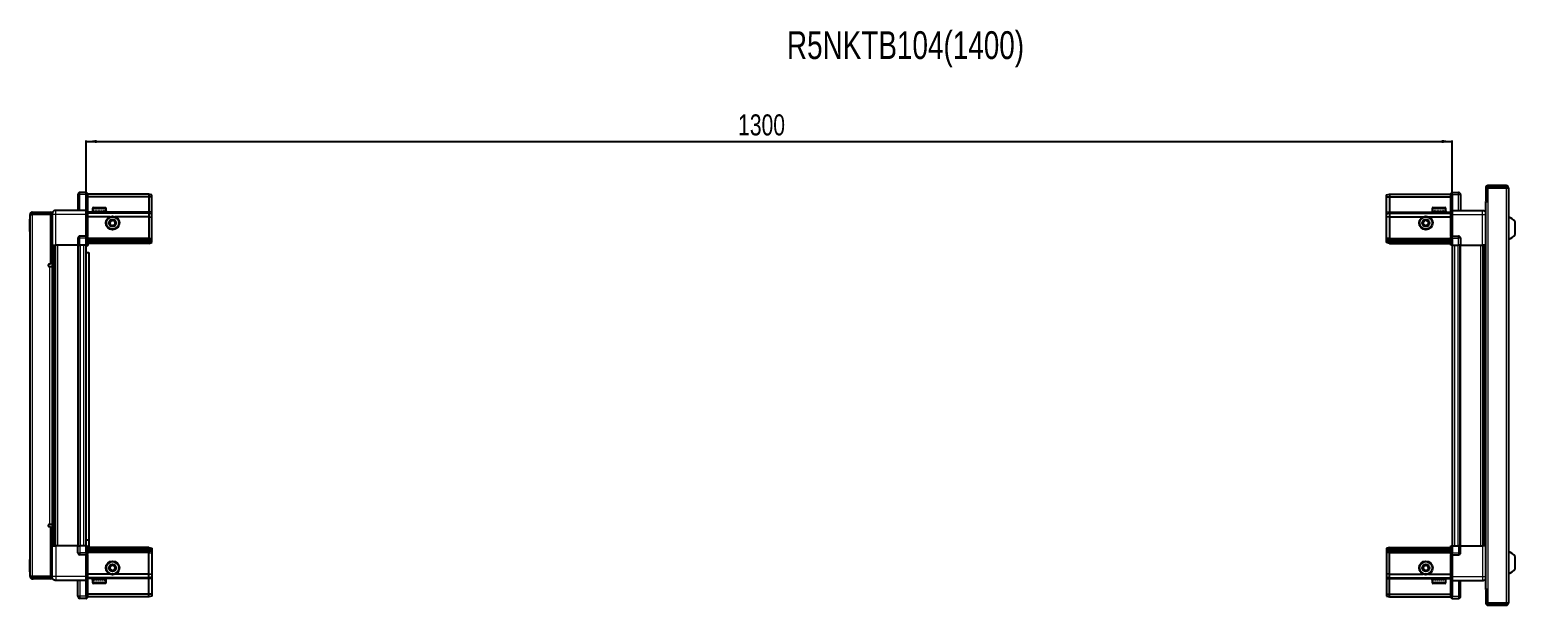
# Model space of a CAD drawing. Header units: millimetres. Extents: x 1415 to 5308, y -619 to 1524.
# Drawn here: x 2756 to 4169, y 977 to 1524 of the extents above; entities that cross this region are included whole.
import ezdxf

# ---------------------------------------------------------------- set-up
doc = ezdxf.new("R2010")
doc.units = ezdxf.units.MM
doc.layers.add('FORMAT', color=7, linetype='Continuous')
doc.styles.add('SLDTEXTSTYLE0', font='TXT', dxfattribs={"width": 0.75})
doc.dimstyles.new('SLDDIMSTYLE0', dxfattribs={"dimtxt": 20, "dimasz": 10, "dimexe": 0, "dimexo": 0.0625, "dimgap": 5, "dimtad": 2, "dimdec": 1, "dimrnd": 1e-09, "dimzin": 12, "dimdsep": 46, "dimtxsty": 'SLDTEXTSTYLE0', "dimsah": 1, "dimcen": 0.09, "dimadec": 0, "dimazin": 3, "dimtfac": 1, "dimtofl": 0, "dimtmove": 0, "dimatfit": 3, "dimfxl": 0, "dimfrac": 2, "dimtolj": 1, "dimtzin": 12, "dimarcsym": 0})

# ---------------------------------------------------------------- blocks, each defined once
blk = doc.blocks.new('_D_5')
at = {"layer": 'FORMAT'}
for p, q in [((2809.3, 1319.3), (2809.3, 1418.8)), ((2809.3, 1417.8), (4109.3, 1417.8)), ((4109.3, 1319.3), (4109.3, 1418.8))]:
    blk.add_line(p, q, dxfattribs=at)
for points in [[(2809.3, 1417.8), (2819.3, 1416.3), (2819.3, 1419.4)], [(4109.3, 1417.8), (4099.3, 1419.4), (4099.3, 1416.3)]]:
    blk.add_solid(points, dxfattribs=at)
at = {"layer": 'FORMAT', "insert": (3429.7, 1443.6), "char_height": 20, "attachment_point": 1, "style": 'SLDTEXTSTYLE0'}
blk.add_mtext('1300', dxfattribs=at)

msp = doc.modelspace()

# ---------------------------------------------------------------- linework, layer by layer
at = {"color": 7, "linetype": 'Continuous', "lineweight": 25}
for p, q in [((4141.13, 1373.72), (4141.13, 1361.32)), ((4142.63, 1373.72), (4142.63, 1361.32)), ((4143.13, 1360.82), (4143.13, 1373.72)), ((4143.13, 1373.72), (4160.53, 1373.72)), ((4160.53, 1375.82), (4143.23, 1375.82)), ((4160.53, 1374.32), (4143.23, 1374.32)), ((4160.53, 1374.32), (4160.53, 1375.82)), ((4160.53, 1373.72), (4162.63, 1373.72)), ((4162.63, 1373.72), (4162.63, 978.92)), ((2801.43, 1367.32), (2801.43, 1352.32)), ((2809.43, 1369.32), (2803.43, 1369.32)), ((2809.43, 1369.32), (2809.76, 1369.32)), ((2809.43, 1369.32), (2809.43, 1367.32)), ((2809.43, 1352.52), (2809.43, 1367.32)), ((2809.43, 1352.52), (2809.43, 1367.32)), ((2810.63, 1368.82), (2809.76, 1369.32)), ((2810.63, 1367.32), (2810.63, 1368.82)), ((2868.93, 1367.82), (2810.63, 1367.82)), ((2810.63, 1367.32), (2810.63, 1352.52)), ((2868.93, 1365.32), (2810.63, 1365.32)), ((2868.93, 1367.82), (2868.93, 1365.32)), ((2871.93, 1367.02), (2868.93, 1367.82)), ((2868.93, 1365.32), (2868.93, 1350.82)), ((2871.93, 1365.17), (2868.93, 1365.32)), ((2871.93, 1365.17), (2871.93, 1367.02)), ((2871.93, 1350.82), (2871.93, 1365.17)), ((4046.63, 1367.02), (4049.63, 1367.82)), ((4046.63, 1365.17), (4046.63, 1367.02)), ((4046.63, 1365.17), (4049.63, 1365.32)), ((4046.63, 1350.82), (4046.63, 1365.17)), ((4049.63, 1367.82), (4049.63, 1365.32)), ((4049.63, 1367.82), (4107.93, 1367.82)), ((4049.63, 1365.32), (4049.63, 1350.82)), ((4049.63, 1365.32), (4107.93, 1365.32)), ((4108.79, 1369.32), (4107.93, 1368.82)), ((4108.79, 1369.32), (4107.93, 1368.82)), ((4107.93, 1368.82), (4107.93, 1367.32)), ((4107.93, 1352.52), (4107.93, 1367.32)), ((4109.13, 1369.32), (4108.79, 1369.32)), ((4109.13, 1369.32), (4108.79, 1369.32)), ((4109.13, 1369.32), (4109.13, 1369.32)), ((4109.13, 1367.32), (4109.13, 1369.32)), ((4109.13, 1369.32), (4115.13, 1369.32)), ((4109.13, 1367.32), (4109.13, 1352.52)), ((4117.13, 1367.32), (4117.13, 1352.32)), ((4141.03, 1360.82), (4141.03, 991.82)), ((4141.03, 1360.82), (4143.13, 1360.82)), ((4141.13, 1361.32), (4142.63, 1361.32)), ((2755.93, 1343.96), (2755.63, 1343.96)), ((2755.63, 1332.39), (2755.63, 1343.96)), ((2757.43, 1348.47), (2755.93, 1348.47)), ((2755.93, 1347.97), (2755.93, 1348.47)), ((2755.93, 1004.67), (2755.93, 1347.97)), ((2758.03, 1349.07), (2758.03, 1350.57)), ((2758.03, 1350.57), (2758.93, 1350.57)), ((2758.03, 1349.07), (2758.93, 1349.07)), ((2758.03, 1348.57), (2775.43, 1348.57)), ((2758.93, 1349.07), (2758.93, 1350.57)), ((2758.93, 1350.57), (2775.43, 1350.57)), ((2758.93, 1349.07), (2775.43, 1349.07)), ((2775.43, 1349.07), (2775.43, 1350.57)), ((2776.93, 1348.57), (2775.43, 1348.57)), ((2775.43, 1348.57), (2775.43, 1301.07)), ((2776.93, 1348.32), (2776.93, 1319.32)), ((2809.43, 1352.32), (2780.43, 1352.32)), ((2809.43, 1352.32), (2809.43, 1352.52)), ((2809.43, 1352.32), (2810.63, 1352.32)), ((2809.43, 1348.32), (2809.43, 1352.32)), ((2809.43, 1328.02), (2809.43, 1348.32)), ((2810.63, 1352.52), (2810.63, 1352.32)), ((2810.63, 1352.32), (2810.63, 1348.32)), ((2868.93, 1349.82), (2810.63, 1349.82)), ((2810.63, 1348.32), (2810.63, 1328.02)), ((2831.93, 1346.32), (2810.63, 1346.32)), ((2815.43, 1354.22), (2815.43, 1351.82)), ((2815.43, 1351.82), (2815.43, 1351.32)), ((2815.43, 1351.32), (2815.56, 1351.32)), ((2815.75, 1351.82), (2815.56, 1351.82)), ((2815.56, 1351.82), (2815.56, 1351.32)), ((2815.56, 1351.32), (2815.75, 1351.32)), ((2815.75, 1351.82), (2815.75, 1351.32)), ((2815.75, 1351.32), (2816.28, 1351.32)), ((2816.23, 1355.02), (2823.39, 1355.02)), ((2816.68, 1351.82), (2816.28, 1351.82)), ((2816.28, 1351.82), (2816.28, 1351.32)), ((2816.28, 1351.32), (2816.68, 1351.32)), ((2816.68, 1351.82), (2816.68, 1351.32)), ((2816.68, 1351.32), (2817.55, 1351.32)), ((2817.53, 1351.32), (2817.53, 1351.22)), ((2817.53, 1351.22), (2826.33, 1351.22)), ((2818.12, 1351.82), (2817.55, 1351.82)), ((2817.55, 1351.82), (2817.55, 1351.32)), ((2817.55, 1351.32), (2818.12, 1351.32)), ((2817.93, 1350.82), (2817.93, 1349.82)), ((2818.12, 1351.82), (2818.12, 1351.32)), ((2818.12, 1351.32), (2819.25, 1351.32)), ((2819.94, 1351.82), (2819.25, 1351.82)), ((2819.25, 1351.82), (2819.25, 1351.32)), ((2819.25, 1351.32), (2819.94, 1351.32)), ((2819.94, 1351.82), (2819.94, 1351.32)), ((2819.94, 1351.32), (2821.21, 1351.32)), ((2821.95, 1351.82), (2821.21, 1351.82)), ((2821.21, 1351.82), (2821.21, 1351.32)), ((2821.21, 1351.32), (2821.44, 1351.32)), ((2821.44, 1351.82), (2821.44, 1351.32)), ((2821.94, 1351.82), (2821.94, 1351.32)), ((2821.94, 1351.32), (2821.95, 1351.32)), ((2821.95, 1351.82), (2821.95, 1351.32)), ((2821.95, 1351.32), (2823.24, 1351.32)), ((2823.95, 1351.82), (2823.24, 1351.82)), ((2823.24, 1351.82), (2823.24, 1351.32)), ((2823.3, 1351.82), (2823.3, 1351.32)), ((2823.3, 1351.32), (2823.95, 1351.32)), ((2823.39, 1355.02), (2827.63, 1355.02)), ((2823.95, 1351.82), (2823.95, 1351.32)), ((2823.95, 1351.32), (2825.14, 1351.32)), ((2825.76, 1351.82), (2825.14, 1351.82)), ((2825.14, 1351.82), (2825.14, 1351.32)), ((2825.14, 1351.32), (2825.76, 1351.32)), ((2825.76, 1351.82), (2825.76, 1351.32)), ((2825.76, 1351.32), (2826.73, 1351.32)), ((2825.93, 1349.82), (2825.93, 1350.82)), ((2826.33, 1351.22), (2826.33, 1351.32)), ((2827.2, 1351.82), (2826.73, 1351.82)), ((2826.73, 1351.82), (2826.73, 1351.32)), ((2826.73, 1351.32), (2827.2, 1351.32)), ((2827.2, 1351.82), (2827.2, 1351.32)), ((2827.2, 1351.32), (2827.85, 1351.32)), ((2828.11, 1351.82), (2827.85, 1351.82)), ((2827.85, 1351.82), (2827.85, 1351.32)), ((2827.85, 1351.32), (2828.11, 1351.32)), ((2828.11, 1351.82), (2828.11, 1351.32)), ((2828.11, 1351.32), (2828.39, 1351.32)), ((2828.43, 1351.82), (2828.39, 1351.82)), ((2828.39, 1351.82), (2828.39, 1351.32)), ((2828.39, 1351.32), (2828.43, 1351.32)), ((2828.43, 1351.82), (2828.43, 1354.22)), ((2828.43, 1351.82), (2828.43, 1351.32)), ((2868.93, 1346.32), (2836.93, 1346.32)), ((2868.93, 1350.82), (2868.93, 1349.82)), ((2868.93, 1349.82), (2868.93, 1346.32)), ((2871.93, 1349.02), (2868.93, 1349.82)), ((2868.93, 1346.32), (2868.93, 1325.82)), ((2868.93, 1346.32), (2871.93, 1345.99)), ((2871.93, 1349.02), (2871.93, 1350.82)), ((2871.93, 1345.99), (2871.93, 1349.02)), ((2871.93, 1325.82), (2871.93, 1345.99)), ((4046.63, 1349.02), (4046.63, 1350.82)), ((4046.63, 1349.02), (4049.63, 1349.82)), ((4046.63, 1345.99), (4046.63, 1349.02)), ((4049.63, 1346.32), (4046.63, 1345.99)), ((4046.63, 1325.82), (4046.63, 1345.99)), ((4049.63, 1350.82), (4049.63, 1349.82)), ((4049.63, 1349.82), (4049.63, 1346.32)), ((4049.63, 1349.82), (4107.93, 1349.82)), ((4049.63, 1346.32), (4049.63, 1325.82)), ((4049.63, 1346.32), (4081.63, 1346.32)), ((4086.63, 1346.32), (4107.93, 1346.32)), ((4090.13, 1354.22), (4090.13, 1351.32)), ((4090.13, 1351.32), (4090.16, 1351.32)), ((4090.28, 1351.82), (4090.16, 1351.82)), ((4090.16, 1351.82), (4090.16, 1351.32)), ((4090.16, 1351.32), (4090.28, 1351.32)), ((4090.28, 1351.82), (4090.28, 1351.32)), ((4090.28, 1351.32), (4090.69, 1351.32)), ((4091.03, 1351.82), (4090.69, 1351.82)), ((4090.69, 1351.82), (4090.69, 1351.32)), ((4090.69, 1351.32), (4091.03, 1351.32)), ((4090.93, 1355.02), (4102.33, 1355.02)), ((4091.03, 1351.82), (4091.03, 1351.32)), ((4091.03, 1351.32), (4091.8, 1351.32)), ((4092.33, 1351.82), (4091.8, 1351.82)), ((4091.8, 1351.82), (4091.8, 1351.32)), ((4091.8, 1351.32), (4092.33, 1351.32)), ((4092.23, 1351.32), (4092.23, 1351.22)), ((4092.23, 1351.22), (4101.03, 1351.22)), ((4092.33, 1351.82), (4092.33, 1351.32)), ((4092.33, 1351.32), (4093.39, 1351.32)), ((4092.63, 1350.82), (4092.63, 1349.82)), ((4094.05, 1351.82), (4093.39, 1351.82)), ((4093.39, 1351.82), (4093.39, 1351.32)), ((4093.39, 1351.32), (4094.05, 1351.32)), ((4094.05, 1351.82), (4094.05, 1351.32)), ((4094.05, 1351.32), (4095.29, 1351.32)), ((4096.02, 1351.82), (4095.29, 1351.82)), ((4095.29, 1351.82), (4095.29, 1351.32)), ((4095.29, 1351.32), (4095.72, 1351.32)), ((4095.72, 1351.82), (4095.72, 1351.32)), ((4096.02, 1351.82), (4096.02, 1351.32)), ((4096.02, 1351.32), (4097.32, 1351.32)), ((4098.05, 1351.82), (4097.32, 1351.82)), ((4097.32, 1351.82), (4097.32, 1351.32)), ((4097.59, 1351.82), (4097.59, 1351.32)), ((4097.59, 1351.32), (4098.05, 1351.32)), ((4098.05, 1351.82), (4098.05, 1351.32)), ((4098.05, 1351.32), (4099.28, 1351.32)), ((4099.94, 1351.82), (4099.28, 1351.82)), ((4099.28, 1351.82), (4099.28, 1351.32)), ((4099.28, 1351.32), (4099.94, 1351.32)), ((4099.94, 1351.82), (4099.94, 1351.32)), ((4099.94, 1351.32), (4100.98, 1351.32)), ((4100.63, 1349.82), (4100.63, 1350.82)), ((4101.5, 1351.82), (4100.98, 1351.82)), ((4100.98, 1351.82), (4100.98, 1351.32)), ((4100.98, 1351.32), (4101.5, 1351.32)), ((4101.03, 1351.22), (4101.03, 1351.32)), ((4101.5, 1351.82), (4101.5, 1351.32)), ((4101.5, 1351.32), (4102.26, 1351.32)), ((4102.59, 1351.82), (4102.26, 1351.82)), ((4102.26, 1351.82), (4102.26, 1351.32)), ((4102.26, 1351.32), (4102.59, 1351.32)), ((4102.59, 1351.82), (4102.59, 1351.32)), ((4102.59, 1351.32), (4102.99, 1351.32)), ((4103.1, 1351.82), (4102.99, 1351.82)), ((4102.99, 1351.82), (4102.99, 1351.32)), ((4102.99, 1351.32), (4103.1, 1351.32)), ((4103.1, 1351.82), (4103.1, 1351.32)), ((4103.1, 1351.32), (4103.13, 1351.32)), ((4103.13, 1351.32), (4103.13, 1354.22)), ((4107.93, 1352.32), (4107.93, 1352.52)), ((4109.13, 1352.32), (4107.93, 1352.32)), ((4107.93, 1348.32), (4107.93, 1352.32)), ((4107.93, 1328.02), (4107.93, 1348.32)), ((4109.13, 1352.52), (4109.13, 1352.32)), ((4109.13, 1352.32), (4109.13, 1348.32)), ((4109.13, 1352.32), (4138.13, 1352.32)), ((4109.13, 1348.32), (4109.13, 1328.02)), ((2755.63, 1332.39), (2755.93, 1332.39)), ((4169.23, 1329.32), (4169.23, 1341.32)), ((2775.43, 1322.07), (2776.93, 1322.07)), ((2776.93, 1319.32), (2775.43, 1319.32)), ((2777.58, 1033.32), (2777.58, 1319.32)), ((2779.37, 1319.32), (2779.37, 1033.32)), ((2779.4, 1319.32), (2779.4, 1033.32)), ((2801.43, 1319.32), (2780.43, 1319.32)), ((2801.43, 1325.82), (2801.43, 1319.32)), ((2801.43, 1319.32), (2803.43, 1319.32)), ((2802.08, 1033.32), (2802.08, 1319.32)), ((2809.43, 1327.82), (2803.43, 1327.82)), ((2809.43, 1319.32), (2803.43, 1319.32)), ((2809.28, 1033.32), (2809.28, 1319.32)), ((2809.43, 1327.82), (2809.43, 1328.02)), ((2809.43, 1327.82), (2810.63, 1327.82)), ((2809.43, 1327.82), (2809.43, 1325.82)), ((2809.43, 1319.32), (2809.43, 1325.82)), ((2809.43, 1319.32), (2809.43, 1325.82)), ((2809.43, 1319.32), (2809.76, 1319.32)), ((2809.43, 1319.32), (2809.43, 1319.32)), ((2809.76, 1319.32), (2809.76, 1325.82)), ((2810.63, 1319.32), (2809.76, 1319.32)), ((2809.76, 1319.32), (2809.76, 1319.32)), ((2810.63, 1328.02), (2810.63, 1327.82)), ((2810.63, 1327.15), (2810.63, 1327.82)), ((2810.63, 1327.15), (2810.63, 1319.32)), ((2868.93, 1324.82), (2810.63, 1324.82)), ((2868.93, 1323.82), (2810.63, 1323.82)), ((2868.93, 1322.32), (2810.63, 1322.32)), ((2868.93, 1320.82), (2810.63, 1320.82)), ((2868.93, 1325.82), (2868.93, 1324.82)), ((2868.93, 1324.82), (2868.93, 1323.82)), ((2868.93, 1324.82), (2871.93, 1324.02)), ((2868.93, 1323.82), (2868.93, 1322.32)), ((2868.93, 1323.82), (2871.93, 1323.28)), ((2868.93, 1322.32), (2871.93, 1322.78)), ((2868.93, 1322.32), (2868.93, 1320.82)), ((2868.93, 1320.82), (2871.93, 1321.63)), ((2871.93, 1324.02), (2871.93, 1325.82)), ((2871.93, 1323.28), (2871.93, 1324.02)), ((2871.93, 1322.78), (2871.93, 1323.28)), ((2871.93, 1321.63), (2871.93, 1322.78)), ((4046.63, 1324.02), (4046.63, 1325.82)), ((4049.63, 1324.82), (4046.63, 1324.02)), ((4046.63, 1323.28), (4046.63, 1324.02)), ((4049.63, 1323.82), (4046.63, 1323.28)), ((4046.63, 1322.78), (4046.63, 1323.28)), ((4049.63, 1322.32), (4046.63, 1322.78)), ((4046.63, 1321.63), (4046.63, 1322.78)), ((4049.63, 1320.82), (4046.63, 1321.63)), ((4049.63, 1325.82), (4049.63, 1324.82)), ((4049.63, 1324.82), (4049.63, 1323.82)), ((4049.63, 1324.82), (4107.93, 1324.82)), ((4049.63, 1323.82), (4049.63, 1322.32)), ((4049.63, 1323.82), (4107.93, 1323.82)), ((4049.63, 1322.32), (4107.93, 1322.32)), ((4049.63, 1322.32), (4049.63, 1320.82)), ((4049.63, 1320.82), (4107.93, 1320.82)), ((4107.93, 1327.82), (4107.93, 1328.02)), ((4109.13, 1327.82), (4107.93, 1327.82)), ((4107.93, 1327.82), (4107.93, 1327.15)), ((4107.93, 1319.32), (4107.93, 1327.15)), ((4108.79, 1319.32), (4107.93, 1319.32)), ((4108.79, 1325.82), (4108.79, 1319.32)), ((4109.13, 1319.32), (4108.79, 1319.32)), ((4109.13, 1328.02), (4109.13, 1327.82)), ((4109.13, 1325.82), (4109.13, 1327.82)), ((4109.13, 1327.82), (4115.13, 1327.82)), ((4109.13, 1325.82), (4109.13, 1327.82)), ((4109.13, 1325.82), (4109.13, 1319.32)), ((4109.13, 1319.32), (4115.13, 1319.32)), ((4109.28, 1319.32), (4109.28, 1033.32)), ((4117.13, 1319.32), (4115.13, 1319.32)), ((4116.48, 1319.32), (4116.48, 1033.32)), ((4117.13, 1325.82), (4117.13, 1319.32)), ((4117.13, 1319.32), (4138.13, 1319.32)), ((4139.15, 1033.32), (4139.15, 1319.32)), ((4139.18, 1033.32), (4139.18, 1319.32)), ((4140.98, 1319.32), (4140.98, 1033.32)), ((2775.43, 1301.07), (2774.08, 1301.07)), ((2809.28, 1312.32), (2811.78, 1312.32)), ((2811.78, 1312.32), (2811.78, 1038.82)), ((2774.08, 1299.07), (2774.83, 1299.07)), ((2774.83, 1299.07), (2776.93, 1299.07)), ((2776.93, 1299.07), (2776.93, 1053.57)), ((2774.83, 1053.57), (2774.08, 1053.57)), ((2774.08, 1051.57), (2775.43, 1051.57)), ((2776.93, 1053.57), (2774.83, 1053.57)), ((2775.43, 1051.57), (2775.43, 1004.07)), ((2776.93, 1033.32), (2775.43, 1033.32)), ((2776.93, 1004.32), (2776.93, 1033.32)), ((2801.43, 1033.32), (2780.43, 1033.32)), ((2801.43, 1026.82), (2801.43, 1033.32)), ((2801.43, 1033.32), (2803.43, 1033.32)), ((2809.43, 1033.32), (2803.43, 1033.32)), ((2811.78, 1038.82), (2809.28, 1038.82)), ((2809.43, 1033.32), (2809.76, 1033.32)), ((2809.43, 1026.82), (2809.43, 1033.32)), ((2809.76, 1026.82), (2809.76, 1033.32)), ((2809.76, 1033.32), (2810.63, 1033.32)), ((2810.63, 1033.32), (2810.63, 1025.5)), ((2811.78, 1038.82), (2811.78, 1031.82)), ((4107.93, 1025.5), (4107.93, 1033.32)), ((4107.93, 1033.32), (4108.79, 1033.32)), ((4108.79, 1033.32), (4108.79, 1033.32)), ((4108.79, 1033.32), (4108.79, 1026.82)), ((4109.13, 1033.32), (4108.79, 1033.32)), ((4109.13, 1033.32), (4109.13, 1033.32)), ((4109.13, 1033.32), (4109.13, 1026.82)), ((4109.13, 1033.32), (4115.13, 1033.32)), ((4109.13, 1033.32), (4109.13, 1026.82)), ((4117.13, 1033.32), (4115.13, 1033.32)), ((4117.13, 1026.82), (4117.13, 1033.32)), ((4117.13, 1033.32), (4138.13, 1033.32)), ((2755.93, 1020.26), (2755.63, 1020.26)), ((2755.63, 1010.58), (2755.63, 1020.26)), ((2776.93, 1030.57), (2775.43, 1030.57)), ((2809.43, 1024.82), (2803.43, 1024.82)), ((2809.43, 1026.82), (2809.43, 1024.82)), ((2809.43, 1026.82), (2809.43, 1024.82)), ((2809.43, 1024.82), (2810.63, 1024.82)), ((2809.43, 1024.62), (2809.43, 1024.82)), ((2809.43, 1004.32), (2809.43, 1024.62)), ((2868.93, 1031.82), (2810.63, 1031.82)), ((2868.93, 1030.32), (2810.63, 1030.32)), ((2868.93, 1028.82), (2810.63, 1028.82)), ((2868.93, 1027.82), (2810.63, 1027.82)), ((2810.63, 1024.82), (2810.63, 1025.5)), ((2810.63, 1024.82), (2810.63, 1024.62)), ((2810.63, 1024.62), (2810.63, 1004.32)), ((2868.93, 1030.32), (2868.93, 1031.82)), ((2868.93, 1031.82), (2871.93, 1031.02)), ((2868.93, 1028.82), (2868.93, 1030.32)), ((2868.93, 1030.32), (2871.93, 1029.87)), ((2868.93, 1028.82), (2871.93, 1029.37)), ((2868.93, 1027.82), (2868.93, 1028.82)), ((2868.93, 1027.82), (2871.93, 1028.63)), ((2868.93, 1026.82), (2868.93, 1027.82)), ((2868.93, 1006.32), (2868.93, 1026.82)), ((2871.93, 1031.02), (2871.93, 1029.87)), ((2871.93, 1029.87), (2871.93, 1029.37)), ((2871.93, 1029.37), (2871.93, 1028.63)), ((2871.93, 1028.63), (2871.93, 1026.82)), ((2871.93, 1026.82), (2871.93, 1006.66)), ((4049.63, 1031.82), (4046.63, 1031.02)), ((4046.63, 1031.02), (4046.63, 1029.87)), ((4049.63, 1030.32), (4046.63, 1029.87)), ((4046.63, 1029.87), (4046.63, 1029.37)), ((4049.63, 1028.82), (4046.63, 1029.37)), ((4046.63, 1029.37), (4046.63, 1028.63)), ((4049.63, 1027.82), (4046.63, 1028.63)), ((4046.63, 1028.63), (4046.63, 1026.82)), ((4046.63, 1026.82), (4046.63, 1006.66)), ((4049.63, 1030.32), (4049.63, 1031.82)), ((4049.63, 1031.82), (4107.93, 1031.82)), ((4049.63, 1028.82), (4049.63, 1030.32)), ((4049.63, 1030.32), (4107.93, 1030.32)), ((4049.63, 1028.82), (4107.93, 1028.82)), ((4049.63, 1027.82), (4049.63, 1028.82)), ((4049.63, 1027.82), (4107.93, 1027.82)), ((4049.63, 1026.82), (4049.63, 1027.82)), ((4049.63, 1006.32), (4049.63, 1026.82)), ((4107.93, 1025.5), (4107.93, 1024.82)), ((4109.13, 1024.82), (4107.93, 1024.82)), ((4107.93, 1024.62), (4107.93, 1024.82)), ((4107.93, 1004.32), (4107.93, 1024.62)), ((4109.13, 1024.82), (4109.13, 1026.82)), ((4109.13, 1024.82), (4109.13, 1024.62)), ((4109.13, 1024.82), (4115.13, 1024.82)), ((4109.13, 1024.62), (4109.13, 1004.32)), ((4169.23, 1011.32), (4169.23, 1023.32)), ((2755.63, 1008.69), (2755.63, 1010.58)), ((2755.63, 1008.69), (2755.93, 1008.69)), ((2755.93, 1004.17), (2755.93, 1004.67)), ((2757.43, 1004.17), (2755.93, 1004.17)), ((2775.43, 1004.07), (2758.03, 1004.07)), ((2775.43, 1004.07), (2776.93, 1004.07)), ((2809.43, 1000.32), (2809.43, 1004.32)), ((2831.93, 1006.32), (2810.63, 1006.32)), ((2810.63, 1004.32), (2810.63, 1000.32)), ((2868.93, 1006.32), (2836.93, 1006.32)), ((2868.93, 1006.32), (2871.93, 1006.66)), ((2868.93, 1002.82), (2868.93, 1006.32)), ((2871.93, 1006.66), (2871.93, 1003.63)), ((4049.63, 1006.32), (4046.63, 1006.66)), ((4046.63, 1006.66), (4046.63, 1003.63)), ((4049.63, 1006.32), (4081.63, 1006.32)), ((4049.63, 1002.82), (4049.63, 1006.32)), ((4086.63, 1006.32), (4107.93, 1006.32)), ((4107.93, 1000.32), (4107.93, 1004.32)), ((4109.13, 1004.32), (4109.13, 1000.32)), ((2758.03, 1003.57), (2758.03, 1002.07)), ((2758.03, 1003.57), (2758.93, 1003.57)), ((2758.03, 1002.07), (2758.93, 1002.07)), ((2758.93, 1003.57), (2758.93, 1002.07)), ((2775.43, 1003.57), (2758.93, 1003.57)), ((2775.43, 1002.07), (2758.93, 1002.07)), ((2775.43, 1003.57), (2775.43, 1002.07)), ((2809.43, 1000.32), (2780.43, 1000.32)), ((2801.43, 985.32), (2801.43, 1000.32)), ((2809.43, 1000.32), (2810.63, 1000.32)), ((2809.43, 1000.12), (2809.43, 1000.32)), ((2809.43, 985.32), (2809.43, 1000.12)), ((2868.93, 1002.82), (2810.63, 1002.82)), ((2810.63, 1000.32), (2810.63, 1000.12)), ((2810.63, 1000.12), (2810.63, 985.32)), ((2815.43, 1001.32), (2815.43, 998.42)), ((2815.52, 1001.32), (2815.43, 1001.32)), ((2815.52, 1000.82), (2815.52, 1001.32)), ((2815.69, 1001.32), (2815.52, 1001.32)), ((2815.52, 1000.82), (2815.69, 1000.82)), ((2815.69, 1000.82), (2815.69, 1001.32)), ((2816.18, 1001.32), (2815.69, 1001.32)), ((2816.18, 1000.82), (2816.18, 1001.32)), ((2816.56, 1001.32), (2816.18, 1001.32)), ((2816.18, 1000.82), (2816.56, 1000.82)), ((2816.37, 997.62), (2816.23, 997.62)), ((2827.63, 997.62), (2816.37, 997.62)), ((2816.56, 1000.82), (2816.56, 1001.32)), ((2817.4, 1001.32), (2816.56, 1001.32)), ((2817.4, 1000.82), (2817.4, 1001.32)), ((2817.96, 1001.32), (2817.4, 1001.32)), ((2817.4, 1000.82), (2817.96, 1000.82)), ((2817.53, 1001.42), (2817.53, 1001.32)), ((2822.92, 1001.42), (2817.53, 1001.42)), ((2817.93, 1002.82), (2817.93, 1001.82)), ((2817.96, 1000.82), (2817.96, 1001.32)), ((2819.06, 1001.32), (2817.96, 1001.32)), ((2819.06, 1000.82), (2819.06, 1001.32)), ((2819.74, 1001.32), (2819.06, 1001.32)), ((2819.06, 1000.82), (2819.74, 1000.82)), ((2819.74, 1000.82), (2819.74, 1001.32)), ((2821, 1001.32), (2819.74, 1001.32)), ((2821, 1000.82), (2821, 1001.32)), ((2821.3, 1001.32), (2821, 1001.32)), ((2821, 1000.82), (2821.74, 1000.82)), ((2821.3, 1000.82), (2821.3, 1001.32)), ((2821.74, 1000.82), (2821.74, 1001.32)), ((2823.04, 1001.32), (2821.74, 1001.32)), ((2826.33, 1001.42), (2822.92, 1001.42)), ((2823.04, 1000.82), (2823.04, 1001.32)), ((2823.04, 1000.82), (2823.76, 1000.82)), ((2823.17, 1000.82), (2823.17, 1001.32)), ((2823.76, 1001.32), (2823.17, 1001.32)), ((2823.76, 1000.82), (2823.76, 1001.32)), ((2824.96, 1001.32), (2823.76, 1001.32)), ((2824.96, 1000.82), (2824.96, 1001.32)), ((2825.59, 1001.32), (2824.96, 1001.32)), ((2824.96, 1000.82), (2825.59, 1000.82)), ((2825.59, 1000.82), (2825.59, 1001.32)), ((2826.59, 1001.32), (2825.59, 1001.32)), ((2825.93, 1001.82), (2825.93, 1002.82)), ((2826.33, 1001.32), (2826.33, 1001.42)), ((2826.59, 1000.82), (2826.59, 1001.32)), ((2827.07, 1001.32), (2826.59, 1001.32)), ((2826.59, 1000.82), (2827.07, 1000.82)), ((2827.07, 1000.82), (2827.07, 1001.32)), ((2827.76, 1001.32), (2827.07, 1001.32)), ((2827.76, 1000.82), (2827.76, 1001.32)), ((2828.05, 1001.32), (2827.76, 1001.32)), ((2827.76, 1000.82), (2828.05, 1000.82)), ((2828.05, 1000.82), (2828.05, 1001.32)), ((2828.36, 1001.32), (2828.05, 1001.32)), ((2828.36, 1000.82), (2828.36, 1001.32)), ((2828.42, 1001.32), (2828.36, 1001.32)), ((2828.36, 1000.82), (2828.42, 1000.82)), ((2828.42, 1000.82), (2828.42, 1001.32)), ((2828.43, 1001.32), (2828.42, 1001.32)), ((2828.43, 998.42), (2828.43, 1001.32)), ((2871.93, 1003.63), (2868.93, 1002.82)), ((2868.93, 1001.82), (2868.93, 1002.82)), ((2868.93, 987.32), (2868.93, 1001.82)), ((2871.93, 1003.63), (2871.93, 1001.82)), ((2871.93, 1001.82), (2871.93, 987.48)), ((4046.63, 1003.63), (4049.63, 1002.82)), ((4046.63, 1003.63), (4046.63, 1001.82)), ((4046.63, 1001.82), (4046.63, 987.48)), ((4049.63, 1002.82), (4107.93, 1002.82)), ((4049.63, 1001.82), (4049.63, 1002.82)), ((4049.63, 987.32), (4049.63, 1001.82)), ((4090.13, 1001.32), (4090.13, 998.42)), ((4090.14, 1001.32), (4090.13, 1001.32)), ((4090.14, 1000.82), (4090.14, 1001.32)), ((4090.24, 1001.32), (4090.14, 1001.32)), ((4090.14, 1000.82), (4090.24, 1000.82)), ((4090.24, 1000.82), (4090.24, 1001.32)), ((4090.61, 1001.32), (4090.24, 1001.32)), ((4090.61, 1000.82), (4090.61, 1001.32)), ((4090.93, 1001.32), (4090.61, 1001.32)), ((4090.61, 1000.82), (4090.93, 1000.82)), ((4090.93, 1000.82), (4090.93, 1001.32)), ((4091.67, 1001.32), (4090.93, 1001.32)), ((4102.33, 997.62), (4090.93, 997.62)), ((4091.67, 1000.82), (4091.67, 1001.32)), ((4092.18, 1001.32), (4091.67, 1001.32)), ((4091.67, 1000.82), (4092.18, 1000.82)), ((4092.18, 1000.82), (4092.18, 1001.32)), ((4093.21, 1001.32), (4092.18, 1001.32)), ((4092.23, 1001.42), (4092.23, 1001.32)), ((4101.03, 1001.42), (4092.23, 1001.42)), ((4092.63, 1002.82), (4092.63, 1001.82)), ((4093.21, 1000.82), (4093.21, 1001.32)), ((4093.86, 1001.32), (4093.21, 1001.32)), ((4093.21, 1000.82), (4093.86, 1000.82)), ((4093.86, 1000.82), (4093.86, 1001.32)), ((4095.09, 1001.32), (4093.86, 1001.32)), ((4095.09, 1000.82), (4095.09, 1001.32)), ((4095.59, 1001.32), (4095.09, 1001.32)), ((4095.09, 1000.82), (4095.82, 1000.82)), ((4095.59, 1000.82), (4095.59, 1001.32)), ((4095.82, 1000.82), (4095.82, 1001.32)), ((4097.12, 1001.32), (4095.82, 1001.32)), ((4097.12, 1000.82), (4097.12, 1001.32)), ((4097.12, 1000.82), (4097.85, 1000.82)), ((4097.45, 1000.82), (4097.45, 1001.32)), ((4097.85, 1001.32), (4097.45, 1001.32)), ((4097.85, 1000.82), (4097.85, 1001.32)), ((4099.1, 1001.32), (4097.85, 1001.32)), ((4099.1, 1000.82), (4099.1, 1001.32)), ((4099.76, 1001.32), (4099.1, 1001.32)), ((4099.1, 1000.82), (4099.76, 1000.82)), ((4099.76, 1000.82), (4099.76, 1001.32)), ((4100.83, 1001.32), (4099.76, 1001.32)), ((4100.63, 1001.82), (4100.63, 1002.82)), ((4100.83, 1000.82), (4100.83, 1001.32)), ((4101.37, 1001.32), (4100.83, 1001.32)), ((4100.83, 1000.82), (4101.37, 1000.82)), ((4101.03, 1001.32), (4101.03, 1001.42)), ((4101.37, 1000.82), (4101.37, 1001.32)), ((4102.16, 1001.32), (4101.37, 1001.32)), ((4102.16, 1000.82), (4102.16, 1001.32)), ((4102.51, 1001.32), (4102.16, 1001.32)), ((4102.16, 1000.82), (4102.51, 1000.82)), ((4102.51, 1000.82), (4102.51, 1001.32)), ((4102.94, 1001.32), (4102.51, 1001.32)), ((4102.94, 1000.82), (4102.94, 1001.32)), ((4103.08, 1001.32), (4102.94, 1001.32)), ((4102.94, 1000.82), (4103.08, 1000.82)), ((4103.08, 1000.82), (4103.08, 1001.32)), ((4103.13, 1001.32), (4103.08, 1001.32)), ((4103.13, 998.42), (4103.13, 1001.32)), ((4109.13, 1000.32), (4107.93, 1000.32)), ((4107.93, 1000.12), (4107.93, 1000.32)), ((4107.93, 985.32), (4107.93, 1000.12)), ((4109.13, 1000.32), (4109.13, 1000.12)), ((4109.13, 1000.32), (4138.13, 1000.32)), ((4109.13, 1000.12), (4109.13, 985.32)), ((4109.13, 1000.12), (4109.13, 985.32)), ((4117.13, 985.32), (4117.13, 1000.32)), ((4143.13, 991.82), (4141.03, 991.82)), ((4141.13, 991.32), (4142.63, 991.32)), ((4141.13, 991.32), (4141.13, 978.92)), ((4142.63, 991.32), (4142.63, 978.92)), ((4143.13, 978.92), (4143.13, 991.82)), ((2809.43, 983.32), (2803.43, 983.32)), ((2809.43, 985.32), (2809.43, 983.32)), ((2809.43, 983.32), (2809.43, 983.32)), ((2809.43, 983.32), (2809.76, 983.32)), ((2809.43, 983.32), (2809.76, 983.32)), ((2809.76, 983.32), (2810.63, 983.82)), ((2809.76, 983.32), (2810.63, 983.82)), ((2868.93, 987.32), (2810.63, 987.32)), ((2810.63, 983.82), (2810.63, 985.32)), ((2868.93, 984.82), (2810.63, 984.82)), ((2871.93, 987.48), (2868.93, 987.32)), ((2868.93, 984.82), (2868.93, 987.32)), ((2871.93, 985.63), (2868.93, 984.82)), ((2871.93, 987.48), (2871.93, 985.63)), ((4046.63, 987.48), (4049.63, 987.32)), ((4046.63, 987.48), (4046.63, 985.63)), ((4046.63, 985.63), (4049.63, 984.82)), ((4049.63, 987.32), (4107.93, 987.32)), ((4049.63, 984.82), (4049.63, 987.32)), ((4049.63, 984.82), (4107.93, 984.82)), ((4107.93, 985.32), (4107.93, 983.82)), ((4107.93, 983.82), (4108.79, 983.32)), ((4109.13, 983.32), (4108.79, 983.32)), ((4109.13, 983.32), (4109.13, 985.32)), ((4109.13, 983.32), (4115.13, 983.32)), ((4160.53, 978.92), (4143.13, 978.92)), ((4143.23, 978.32), (4160.53, 978.32)), ((4143.23, 976.82), (4160.53, 976.82)), ((4162.63, 978.92), (4160.53, 978.92)), ((4160.53, 978.32), (4160.53, 976.82))]:
    msp.add_line(p, q, dxfattribs=at)
at = {"color": 8, "linetype": 'Continuous', "lineweight": 18}
for p, q in [((4142.63, 1373.72), (4141.13, 1373.72)), ((4143.23, 1374.32), (4143.23, 1375.82)), ((4160.53, 1373.72), (4160.53, 978.92)), ((2803.43, 1367.32), (2801.43, 1367.32)), ((2803.43, 1367.32), (2803.43, 1369.32)), ((2803.43, 1352.32), (2803.43, 1367.32)), ((2809.43, 1367.32), (2803.43, 1367.32)), ((2809.43, 1367.32), (2810.63, 1367.32)), ((4109.13, 1367.32), (4107.93, 1367.32)), ((4109.13, 1367.32), (4115.13, 1367.32)), ((4115.13, 1367.32), (4115.13, 1369.32)), ((4115.13, 1352.32), (4115.13, 1367.32)), ((4115.13, 1367.32), (4117.13, 1367.32)), ((4143.13, 1360.82), (4143.13, 991.82)), ((2758.03, 1348.57), (2758.03, 1004.07)), ((2780.43, 1319.32), (2780.43, 1348.32)), ((2809.43, 1348.32), (2780.43, 1348.32)), ((2809.43, 1352.52), (2810.63, 1352.52)), ((2809.43, 1348.32), (2810.63, 1348.32)), ((2817.93, 1350.82), (2810.63, 1350.82)), ((2815.43, 1354.22), (2823.6, 1354.22)), ((2817.93, 1350.82), (2825.93, 1350.82)), ((2823.6, 1354.22), (2828.43, 1354.22)), ((2868.93, 1350.82), (2825.93, 1350.82)), ((2871.93, 1350.82), (2868.93, 1350.82)), ((4046.63, 1350.82), (4049.63, 1350.82)), ((4049.63, 1350.82), (4092.63, 1350.82)), ((4090.13, 1354.22), (4103.13, 1354.22)), ((4092.63, 1350.82), (4100.63, 1350.82)), ((4100.63, 1350.82), (4107.93, 1350.82)), ((4107.93, 1352.52), (4109.13, 1352.52)), ((4109.13, 1348.32), (4107.93, 1348.32)), ((4109.13, 1348.32), (4138.13, 1348.32)), ((4138.13, 1319.32), (4138.13, 1348.32)), ((2776.93, 1299.07), (2776.93, 1319.32)), ((2778.16, 1319.32), (2778.16, 1033.32)), ((2780.61, 1033.32), (2780.61, 1319.32)), ((2782.02, 1319.32), (2782.02, 1033.32)), ((2801.43, 1325.82), (2803.43, 1325.82)), ((2801.43, 1033.32), (2801.43, 1319.32)), ((2803.43, 1325.82), (2803.43, 1327.82)), ((2803.43, 1319.32), (2803.43, 1325.82)), ((2809.43, 1325.82), (2803.43, 1325.82)), ((2804.08, 1033.32), (2804.08, 1319.32)), ((2807.28, 1033.32), (2807.28, 1319.32)), ((2809.43, 1328.02), (2810.63, 1328.02)), ((2809.43, 1325.82), (2809.76, 1325.82)), ((2809.43, 1319.32), (2809.76, 1319.32)), ((2868.93, 1325.82), (2810.63, 1325.82)), ((2868.93, 1325.82), (2871.93, 1325.82)), ((4049.63, 1325.82), (4046.63, 1325.82)), ((4049.63, 1325.82), (4107.93, 1325.82)), ((4107.93, 1328.02), (4109.13, 1328.02)), ((4109.13, 1325.82), (4108.79, 1325.82)), ((4109.13, 1325.82), (4115.13, 1325.82)), ((4111.28, 1319.32), (4111.28, 1033.32)), ((4114.48, 1319.32), (4114.48, 1033.32)), ((4115.13, 1325.82), (4115.13, 1327.82)), ((4115.13, 1319.32), (4115.13, 1325.82)), ((4117.13, 1325.82), (4115.13, 1325.82)), ((4117.13, 1319.32), (4117.13, 1033.32)), ((4136.53, 1033.32), (4136.53, 1319.32)), ((4137.94, 1319.32), (4137.94, 1033.32)), ((4140.39, 1033.32), (4140.39, 1319.32)), ((2774.83, 1053.57), (2774.83, 1299.07)), ((2776.93, 1033.32), (2776.93, 1053.57)), ((2780.43, 1033.32), (2780.43, 1004.32)), ((2803.43, 1033.32), (2803.43, 1026.82)), ((4109.13, 1033.32), (4108.79, 1033.32)), ((4115.13, 1033.32), (4115.13, 1026.82)), ((4138.13, 1033.32), (4138.13, 1004.32)), ((2801.43, 1026.82), (2803.43, 1026.82)), ((2803.43, 1026.82), (2803.43, 1024.82)), ((2809.43, 1026.82), (2803.43, 1026.82)), ((2809.43, 1026.82), (2809.76, 1026.82)), ((2810.63, 1024.62), (2809.43, 1024.62)), ((2868.93, 1026.82), (2810.63, 1026.82)), ((2868.93, 1026.82), (2871.93, 1026.82)), ((4049.63, 1026.82), (4046.63, 1026.82)), ((4049.63, 1026.82), (4107.93, 1026.82)), ((4109.13, 1024.62), (4107.93, 1024.62)), ((4109.13, 1026.82), (4108.79, 1026.82)), ((4109.13, 1026.82), (4115.13, 1026.82)), ((4117.13, 1026.82), (4115.13, 1026.82)), ((4115.13, 1026.82), (4115.13, 1024.82)), ((2809.43, 1004.32), (2780.43, 1004.32)), ((2809.43, 1004.32), (2810.63, 1004.32)), ((4109.13, 1004.32), (4107.93, 1004.32)), ((4109.13, 1004.32), (4138.13, 1004.32)), ((2803.43, 1000.32), (2803.43, 985.32)), ((2810.63, 1000.12), (2809.43, 1000.12)), ((2817.93, 1001.82), (2810.63, 1001.82)), ((2815.59, 998.42), (2815.43, 998.42)), ((2828.43, 998.42), (2815.59, 998.42)), ((2822.83, 1001.82), (2817.93, 1001.82)), ((2825.93, 1001.82), (2822.83, 1001.82)), ((2868.93, 1001.82), (2825.93, 1001.82)), ((2871.93, 1001.82), (2868.93, 1001.82)), ((4046.63, 1001.82), (4049.63, 1001.82)), ((4049.63, 1001.82), (4092.63, 1001.82)), ((4103.13, 998.42), (4090.13, 998.42)), ((4100.63, 1001.82), (4092.63, 1001.82)), ((4100.63, 1001.82), (4107.93, 1001.82)), ((4109.13, 1000.12), (4107.93, 1000.12)), ((4115.13, 1000.32), (4115.13, 985.32)), ((2803.43, 985.32), (2801.43, 985.32)), ((2803.43, 985.32), (2803.43, 983.32)), ((2809.43, 985.32), (2803.43, 985.32)), ((2809.43, 985.32), (2810.63, 985.32)), ((4109.13, 985.32), (4107.93, 985.32)), ((4109.13, 985.32), (4115.13, 985.32)), ((4115.13, 985.32), (4115.13, 983.32)), ((4115.13, 985.32), (4117.13, 985.32)), ((4142.63, 978.92), (4141.13, 978.92)), ((4143.23, 978.32), (4143.23, 976.82))]:
    msp.add_line(p, q, dxfattribs=at)
at = {"color": 7, "linetype": 'Continuous', "lineweight": 25}
for centre, radius in [((2834.43, 1340.32), 6.5), ((2834.43, 1340.32), 3.46), ((4084.13, 1340.32), 6.5), ((4084.13, 1340.32), 3.46), ((2834.43, 1012.32), 6.5), ((4084.13, 1012.32), 6.5), ((2834.43, 1012.32), 3.46), ((4084.13, 1012.32), 3.46)]:
    msp.add_circle(centre, radius, dxfattribs=at)
at = {"color": 8, "linetype": 'Continuous', "lineweight": 18}
for centre in [(2834.43, 1340.32), (4084.13, 1340.32), (2834.43, 1012.32), (4084.13, 1012.32)]:
    msp.add_circle(centre, 5.7, dxfattribs=at)
at = {"color": 7, "linetype": 'Continuous', "lineweight": 25}
for centre, radius, start, end in [((4143.23, 1373.72), 2.1, 90, 180), ((4143.23, 1373.72), 0.6, 90, 180), ((4160.53, 1373.72), 2.1, 0, 90), ((4160.53, 1373.72), 0.6, 0, 90), ((2803.43, 1367.32), 2, 90, 180), ((4115.13, 1367.32), 2, 0, 90), ((2757.93, 1348.07), 0.5, 90, 117.52901), ((2775.33, 1348.47), 0.6, 9.59407, 90), ((2775.33, 1348.47), 2.1, 32.2369, 87.2706), ((2816.23, 1354.22), 0.8, 90, 180), ((2817.53, 1350.82), 0.4, 0, 90), ((2826.33, 1350.82), 0.4, 90, 180), ((2827.63, 1354.22), 0.8, 0, 90), ((4090.93, 1354.22), 0.8, 90, 180), ((4092.23, 1350.82), 0.4, 0, 90), ((4101.03, 1350.82), 0.4, 90, 180), ((4102.33, 1354.22), 0.8, 0, 90), ((4159.6, 1334.3), 11.91, 36.1266, 75.29965), ((2834.43, 1340.32), 2.5, 161.00659, 221.00659), ((2834.43, 1340.32), 2.5, 101.00659, 161.00659), ((2834.43, 1340.32), 2.5, 221.00659, 281.00659), ((2834.43, 1340.32), 2.5, 41.00659, 101.00659), ((2834.43, 1340.32), 2.5, 281.00659, 341.00659), ((2834.43, 1340.32), 2.5, 341.00659, 41.00659), ((4084.13, 1340.32), 2.5, 120.74103, 180.74103), ((4084.13, 1340.32), 2.5, 180.74103, 240.74103), ((4084.13, 1340.32), 2.5, 60.74103, 120.74103), ((4084.13, 1340.32), 2.5, 240.74103, 300.74103), ((4084.13, 1340.32), 2.5, 0.74103, 60.74103), ((4084.13, 1340.32), 2.5, 300.74103, 0.74103), ((4159.6, 1336.35), 11.91, 284.70035, 323.8734), ((2803.43, 1325.82), 2, 90, 180), ((2806.78, 1321.97), 5, 300, 346.70293), ((4115.13, 1325.82), 2, 0, 90), ((2774.08, 1300.07), 1, 90, 270), ((2774.08, 1052.57), 1, 90, 270), ((2803.43, 1026.82), 2, 180, 270), ((4115.13, 1026.82), 2, 270, 0), ((4159.6, 1016.3), 11.91, 36.1266, 75.29965), ((2757.93, 1004.57), 0.5, 243.29122, 270), ((2775.33, 1004.17), 0.6, 270, 350.40593), ((2834.43, 1012.32), 2.5, 127.98423, 187.98423), ((2834.43, 1012.32), 2.5, 187.98423, 247.98423), ((2834.43, 1012.32), 2.5, 67.98423, 127.98423), ((2834.43, 1012.32), 2.5, 247.98423, 307.98423), ((2834.43, 1012.32), 2.5, 7.98423, 67.98423), ((2834.43, 1012.32), 2.5, 307.98423, 7.98423), ((4084.13, 1012.32), 2.5, 155.91157, 215.91157), ((4084.13, 1012.32), 2.5, 95.91157, 155.91157), ((4084.13, 1012.32), 2.5, 215.91157, 275.91157), ((4084.13, 1012.32), 2.5, 35.91157, 95.91157), ((4084.13, 1012.32), 2.5, 275.91157, 335.91157), ((4084.13, 1012.32), 2.5, 335.91157, 35.91157), ((4159.6, 1018.35), 11.91, 284.70035, 323.8734), ((2775.33, 1004.17), 2.1, 272.7294, 327.8305), ((2816.23, 998.42), 0.8, 180, 270), ((2817.53, 1001.82), 0.4, 270, 0), ((2826.33, 1001.82), 0.4, 180, 270), ((2827.63, 998.42), 0.8, 270, 0), ((4090.93, 998.42), 0.8, 180, 270), ((4092.23, 1001.82), 0.4, 270, 0), ((4101.03, 1001.82), 0.4, 180, 270), ((4102.33, 998.42), 0.8, 270, 0), ((2803.43, 985.32), 2, 180, 270), ((4115.13, 985.32), 2, 270, 0), ((4143.23, 978.92), 2.1, 180, 270), ((4143.23, 978.92), 0.6, 180, 270), ((4160.53, 978.92), 2.1, 270, 0), ((4160.53, 978.92), 0.6, 270, 0)]:
    msp.add_arc(centre, radius, start, end, dxfattribs=at)
for centre, start_param, end_param in [((2813.22, 1325.82), 2.4188584, 3.1415927), ((4105.33, 1325.82), 0, 0.7227342), ((2813.22, 1026.82), 3.1415927, 3.8643269), ((4105.33, 1026.82), 5.5604511, 6.2831853)]:
    msp.add_ellipse(centre, major_axis=(3.46, 0), ratio=0.5773503, start_param=start_param, end_param=end_param, dxfattribs=at)
for points, knots in [([(2758.03, 1350.57), (2757.77, 1350.55), (2757.28, 1350.49), (2756.64, 1350.1), (2756.17, 1349.54), (2755.95, 1348.96), (2755.93, 1348.6), (2755.93, 1348.47)], [0, 0, 0, 0, 0.23025534, 0.4485219, 0.6667858, 0.88504963, 1, 1, 1, 1]), ([(2755.93, 1347.97), (2755.95, 1348.02), (2756, 1348.11), (2756.4, 1348.24), (2756.95, 1348.37), (2757.53, 1348.48), (2757.9, 1348.55), (2758.03, 1348.57)], [0, 0, 0, 0, 0.2302553, 0.4485219, 0.6667858, 0.8850496, 1, 1, 1, 1]), ([(2780.43, 1352.32), (2779.99, 1352.28), (2779.31, 1352.2), (2778.49, 1351.77), (2777.93, 1351.32), (2777.48, 1350.76), (2777.04, 1349.94), (2776.97, 1349.26), (2776.93, 1348.82)], [0, 0, 0, 0, 0.2394568, 0.3683607, 0.5, 0.6316393, 0.7605432, 1, 1, 1, 1]), ([(2776.93, 1348.82), (2776.93, 1348.82), (2776.93, 1348.8), (2776.93, 1348.69), (2776.93, 1348.52), (2776.93, 1348.39), (2776.93, 1348.32)], [0, 0, 0, 0, 0.2493943, 0.5003335, 0.7501667, 1, 1, 1, 1]), ([(2832.53, 1342.5), (2833.04, 1342.6), (2833.98, 1342.78), (2834.93, 1342.97), (2835.37, 1343.05)], [0, 0, 0, 0, 0.5346859, 1, 1, 1, 1]), ([(2835.37, 1343.05), (2835.45, 1342.96), (2835.84, 1342.51), (2836.49, 1341.76), (2837.03, 1341.13), (2837.26, 1340.87)], [0, 0, 0, 0, 0.1331247, 0.6370994, 1, 1, 1, 1]), ([(4081.61, 1341.73), (4082.05, 1342), (4082.88, 1342.49), (4083.7, 1342.98), (4084.09, 1343.21)], [0, 0, 0, 0, 0.53468586, 1, 1, 1, 1]), ([(4084.09, 1343.21), (4084.54, 1342.96), (4085.38, 1342.49), (4086.22, 1342.02), (4086.61, 1341.8)], [0, 0, 0, 0, 0.53468586, 1, 1, 1, 1]), ([(4138.13, 1352.32), (4138.57, 1352.28), (4139.24, 1352.21), (4140.06, 1351.77), (4140.61, 1351.33), (4140.89, 1350.96), (4141.03, 1350.77)], [0, 0, 0, 0, 0.3842982, 0.5911726, 0.8024372, 1, 1, 1, 1]), ([(2831.59, 1339.77), (2831.76, 1340.26), (2832.07, 1341.17), (2832.39, 1342.08), (2832.53, 1342.5)], [0, 0, 0, 0, 0.5346859, 1, 1, 1, 1]), ([(2833.49, 1337.59), (2833.26, 1337.85), (2832.72, 1338.48), (2832.07, 1339.23), (2831.67, 1339.68), (2831.59, 1339.77)], [0, 0, 0, 0, 0.3629006, 0.8668753, 1, 1, 1, 1]), ([(2836.32, 1338.14), (2835.81, 1338.05), (2834.87, 1337.86), (2833.92, 1337.68), (2833.49, 1337.59)], [0, 0, 0, 0, 0.5346859, 1, 1, 1, 1]), ([(2837.26, 1340.87), (2837.09, 1340.39), (2836.78, 1339.47), (2836.47, 1338.57), (2836.32, 1338.14)], [0, 0, 0, 0, 0.5346859, 1, 1, 1, 1]), ([(4081.64, 1338.85), (4081.64, 1338.97), (4081.64, 1339.57), (4081.62, 1340.57), (4081.61, 1341.39), (4081.61, 1341.73)], [0, 0, 0, 0, 0.13312467, 0.63709944, 1, 1, 1, 1]), ([(4084.16, 1337.44), (4083.71, 1337.69), (4082.87, 1338.16), (4082.03, 1338.63), (4081.64, 1338.85)], [0, 0, 0, 0, 0.5346859, 1, 1, 1, 1]), ([(4086.64, 1338.91), (4086.2, 1338.65), (4085.37, 1338.16), (4084.55, 1337.67), (4084.16, 1337.44)], [0, 0, 0, 0, 0.5346859, 1, 1, 1, 1]), ([(4086.61, 1341.8), (4086.61, 1341.45), (4086.62, 1340.63), (4086.63, 1339.64), (4086.64, 1339.04), (4086.64, 1338.91)], [0, 0, 0, 0, 0.3629006, 0.8668753, 1, 1, 1, 1]), ([(2776.93, 1319.32), (2776.96, 1319.32), (2777.04, 1319.32), (2777.65, 1319.32), (2778.53, 1319.32), (2779.52, 1319.32), (2780.17, 1319.32), (2780.43, 1319.32)], [0, 0, 0, 0, 0.2146939, 0.4293877, 0.6440816, 0.8587754, 1, 1, 1, 1]), ([(4140.98, 1319.32), (4140.94, 1319.32), (4140.72, 1319.32), (4140, 1319.32), (4139.04, 1319.32), (4138.38, 1319.32), (4138.13, 1319.32)], [0, 0, 0, 0, 0.0717073, 0.4209791, 0.7702508, 1, 1, 1, 1]), ([(2776.93, 1033.32), (2776.96, 1033.32), (2777.04, 1033.32), (2777.65, 1033.32), (2778.53, 1033.32), (2779.52, 1033.32), (2780.17, 1033.32), (2780.43, 1033.32)], [0, 0, 0, 0, 0.2146939, 0.4293877, 0.6440816, 0.8587754, 1, 1, 1, 1]), ([(4140.98, 1033.32), (4140.94, 1033.32), (4140.72, 1033.32), (4140, 1033.32), (4139.04, 1033.32), (4138.38, 1033.32), (4138.13, 1033.32)], [0, 0, 0, 0, 0.0717073, 0.4209791, 0.7702508, 1, 1, 1, 1]), ([(2758.03, 1004.07), (2757.77, 1004.12), (2757.28, 1004.21), (2756.64, 1004.34), (2756.17, 1004.47), (2755.95, 1004.58), (2755.93, 1004.65), (2755.93, 1004.67)], [0, 0, 0, 0, 0.2302553, 0.4485219, 0.6667858, 0.8850496, 1, 1, 1, 1]), ([(2755.93, 1004.17), (2755.95, 1003.92), (2756, 1003.43), (2756.4, 1002.79), (2756.95, 1002.32), (2757.53, 1002.1), (2757.9, 1002.08), (2758.03, 1002.07)], [0, 0, 0, 0, 0.2302553, 0.4485219, 0.6667858, 0.8850496, 1, 1, 1, 1]), ([(2776.93, 1003.82), (2776.93, 1003.83), (2776.93, 1003.84), (2776.93, 1003.96), (2776.93, 1004.13), (2776.93, 1004.26), (2776.93, 1004.32)], [0, 0, 0, 0, 0.2493943, 0.5003335, 0.7501667, 1, 1, 1, 1]), ([(2780.43, 1000.32), (2779.99, 1000.37), (2779.31, 1000.44), (2778.49, 1000.88), (2777.93, 1001.33), (2777.48, 1001.89), (2777.04, 1002.71), (2776.97, 1003.38), (2776.93, 1003.82)], [0, 0, 0, 0, 0.2394568, 0.3683607, 0.5, 0.6316393, 0.7605432, 1, 1, 1, 1]), ([(2831.75, 1013.41), (2832.16, 1013.72), (2832.92, 1014.32), (2833.67, 1014.91), (2834.02, 1015.18)], [0, 0, 0, 0, 0.5346859, 1, 1, 1, 1]), ([(2832.15, 1010.55), (2832.13, 1010.67), (2832.05, 1011.26), (2831.91, 1012.25), (2831.8, 1013.06), (2831.75, 1013.41)], [0, 0, 0, 0, 0.1331247, 0.6370994, 1, 1, 1, 1]), ([(2834.83, 1009.46), (2834.35, 1009.66), (2833.45, 1010.02), (2832.56, 1010.38), (2832.15, 1010.55)], [0, 0, 0, 0, 0.5346859, 1, 1, 1, 1]), ([(2834.02, 1015.18), (2834.5, 1014.99), (2835.4, 1014.63), (2836.29, 1014.27), (2836.7, 1014.1)], [0, 0, 0, 0, 0.5346859, 1, 1, 1, 1]), ([(2837.1, 1011.24), (2836.7, 1010.92), (2835.94, 1010.33), (2835.18, 1009.74), (2834.83, 1009.46)], [0, 0, 0, 0, 0.5346859, 1, 1, 1, 1]), ([(2836.7, 1014.1), (2836.75, 1013.76), (2836.86, 1012.94), (2837, 1011.96), (2837.08, 1011.37), (2837.1, 1011.24)], [0, 0, 0, 0, 0.3629006, 0.8668753, 1, 1, 1, 1]), ([(4081.25, 1012.03), (4081.46, 1012.5), (4081.86, 1013.38), (4082.25, 1014.25), (4082.43, 1014.66)], [0, 0, 0, 0, 0.53468586, 1, 1, 1, 1]), ([(4082.95, 1009.69), (4082.64, 1010.11), (4082.08, 1010.89), (4081.52, 1011.66), (4081.25, 1012.03)], [0, 0, 0, 0, 0.5346859, 1, 1, 1, 1]), ([(4082.43, 1014.66), (4082.78, 1014.7), (4083.59, 1014.78), (4084.58, 1014.88), (4085.18, 1014.95), (4085.3, 1014.96)], [0, 0, 0, 0, 0.3629006, 0.8668753, 1, 1, 1, 1]), ([(4085.82, 1009.99), (4085.69, 1009.97), (4085.1, 1009.91), (4084.11, 1009.81), (4083.29, 1009.72), (4082.95, 1009.69)], [0, 0, 0, 0, 0.1331247, 0.6370994, 1, 1, 1, 1]), ([(4085.3, 1014.96), (4085.61, 1014.54), (4086.17, 1013.76), (4086.74, 1012.98), (4087, 1012.62)], [0, 0, 0, 0, 0.5346859, 1, 1, 1, 1]), ([(4087, 1012.62), (4086.79, 1012.15), (4086.39, 1011.27), (4086, 1010.39), (4085.82, 1009.99)], [0, 0, 0, 0, 0.5346859, 1, 1, 1, 1]), ([(4138.13, 1000.32), (4138.57, 1000.37), (4139.24, 1000.44), (4140.06, 1000.88), (4140.61, 1001.32), (4140.89, 1001.69), (4141.03, 1001.87)], [0, 0, 0, 0, 0.3842982, 0.5911726, 0.8024372, 1, 1, 1, 1])]:
    msp.add_open_spline(points, degree=3, knots=knots, dxfattribs=at)
for points in [[(2758.03, 1349.07), (2757.95, 1349.06), (2757.79, 1349.05), (2757.59, 1348.91), (2757.45, 1348.71), (2757.43, 1348.55), (2757.43, 1348.47)], [(2757.43, 1004.17), (2757.43, 1004.09), (2757.45, 1003.94), (2757.59, 1003.74), (2757.79, 1003.6), (2757.95, 1003.58), (2758.03, 1003.57)]]:
    msp.add_open_spline(points, degree=3, dxfattribs=at)
at = {"color": 8, "linetype": 'Continuous', "lineweight": 18}
for points, knots in [([(2780.43, 1348.32), (2779.99, 1348.32), (2779.31, 1348.32), (2778.49, 1348.32), (2777.93, 1348.32), (2777.48, 1348.32), (2777.04, 1348.32), (2776.97, 1348.32), (2776.93, 1348.32)], [0, 0, 0, 0, 0.2394568, 0.3683607, 0.5, 0.6316393, 0.7605432, 1, 1, 1, 1]), ([(4138.13, 1348.32), (4138.57, 1348.32), (4139.24, 1348.32), (4140.06, 1348.32), (4140.61, 1348.32), (4140.89, 1348.32), (4141.03, 1348.32)], [0, 0, 0, 0, 0.38429816, 0.59117259, 0.8024372, 1, 1, 1, 1]), ([(2780.43, 1004.32), (2779.99, 1004.32), (2779.31, 1004.32), (2778.49, 1004.32), (2777.93, 1004.32), (2777.48, 1004.32), (2777.04, 1004.32), (2776.97, 1004.32), (2776.93, 1004.32)], [0, 0, 0, 0, 0.2394568, 0.3683607, 0.5, 0.6316393, 0.7605432, 1, 1, 1, 1]), ([(4138.13, 1004.32), (4138.57, 1004.32), (4139.24, 1004.32), (4140.06, 1004.32), (4140.61, 1004.32), (4140.89, 1004.32), (4141.03, 1004.32)], [0, 0, 0, 0, 0.38429816, 0.59117259, 0.8024372, 1, 1, 1, 1])]:
    msp.add_open_spline(points, degree=3, knots=knots, dxfattribs=at)
for points in [[(2780.43, 1348.32), (2780.43, 1348.85), (2780.43, 1349.9), (2780.43, 1351.22), (2780.43, 1352.14), (2780.43, 1352.26), (2780.43, 1352.32)], [(4138.13, 1348.32), (4138.13, 1348.85), (4138.13, 1349.9), (4138.13, 1351.22), (4138.13, 1352.14), (4138.13, 1352.26), (4138.13, 1352.32)], [(2780.43, 1004.32), (2780.43, 1003.8), (2780.43, 1002.75), (2780.43, 1001.43), (2780.43, 1000.5), (2780.43, 1000.38), (2780.43, 1000.32)], [(4138.13, 1004.32), (4138.13, 1003.8), (4138.13, 1002.75), (4138.13, 1001.43), (4138.13, 1000.5), (4138.13, 1000.38), (4138.13, 1000.32)]]:
    msp.add_open_spline(points, degree=3, dxfattribs=at)

# ---------------------------------------------------------------- texts
at = {"layer": 'FORMAT', "insert": (3476.16, 1522.68), "char_height": 26.4583, "attachment_point": 1, "style": 'SLDTEXTSTYLE0'}
msp.add_mtext('R5NKTB104(1400)', dxfattribs=at)

# ---------------------------------------------------------------- dimensions: what is measured, and where the dimension line sits
at = {"layer": 'FORMAT'}
dim = msp.add_linear_dim(base=(4109.28, 1417.82), p1=(2809.28, 1319.32), p2=(4109.28, 1319.32), angle=0, dimstyle='SLDDIMSTYLE0', dxfattribs=at)
dim.commit()
dim.dimension.update_dxf_attribs({"geometry": '_D_5', "text_midpoint": (3459.28, 1417.82), "dimtype": 160})

doc.saveas('drawing.dxf')
